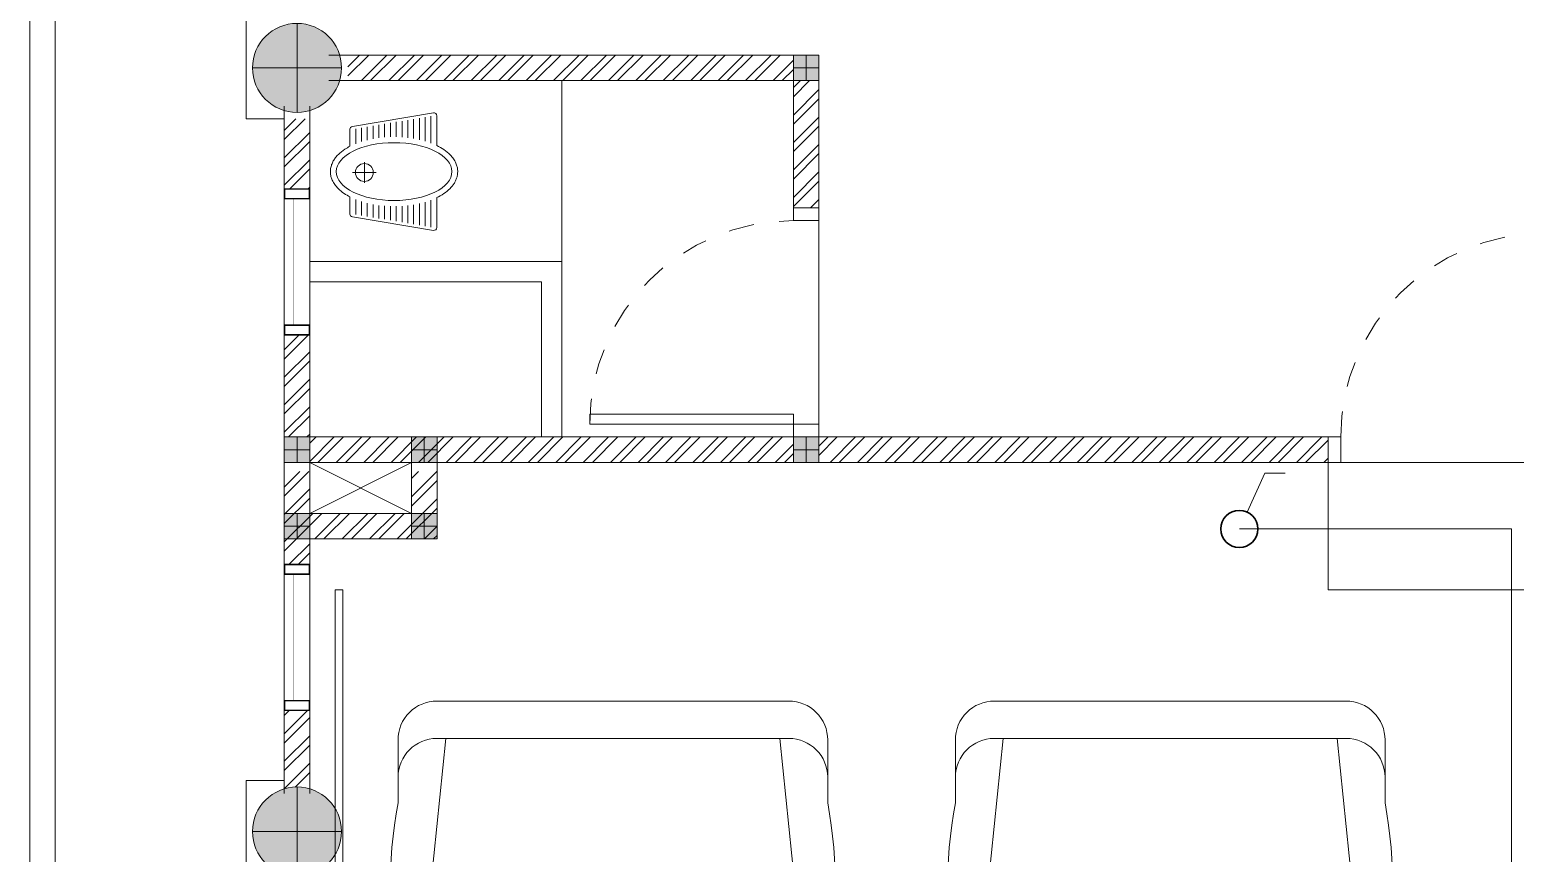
# Model space of a CAD drawing. Header units: millimetres. Extents: x -667 to -468, y -723 to -475.
# Drawn here: x -546.2 to -540.36, y -674.89 to -671.65 of the extents above; entities that cross this region are included whole.
import ezdxf

# ---------------------------------------------------------------- set-up
doc = ezdxf.new("R2010")
doc.units = ezdxf.units.MM
doc.linetypes.add('CENTER', pattern=[2, 1.25, -0.25, 0.25, -0.25])
doc.linetypes.add('HIDDEN', pattern=[0.375, 0.25, -0.125])
doc.layers.get('0').update_dxf_attribs({"lineweight": 9})
for name, color, linetype, lineweight in [('BLOCK', 231, 'Continuous', 5), ('COLUMN', 11, 'Continuous', 9), ('dinding', 36, 'Continuous', 9), ('DOOR', 6, 'Continuous', 5), ('Furniture', 172, 'Continuous', 0), ('HIDDEN', 9, 'HIDDEN', 5), ('NOTASI', 250, 'Continuous', 5), ('pintu', 6, 'Continuous', 5)]:
    doc.layers.add(name, color=color, linetype=linetype, lineweight=lineweight)
pattern_1 = [(45, (113.00251, -159.11501), (-0.053881537, 0.053881537), []), (45, (113.038434, -159.11501), (-0.053881537, 0.053881537), [])]

# ---------------------------------------------------------------- blocks, each defined once
blk = doc.blocks.new('car')
for p, q in [((841.6, 598.5), (166.6, 762.3)), ((2705.1, 801.8), (890.7, 801.8)), ((890.7, 801.8), (1197.1, 656.6)), ((1212.9, 801.8), (1197.1, 656.6)), ((1770.9, 801.8), (1734.8, 656.6)), ((1889.4, 801.8), (1821.2, 656.6)), ((2276.5, 656.6), (2705.1, 801.8)), ((2788.9, 777.1), (3997.5, 653.1)), ((2439.9, 604.9), (2783.7, 716.4)), ((140.7, -688.4), (140.7, 688.4)), ((817.4, 575.1), (390.4, 678.7)), ((1197.1, 656.6), (2276.5, 656.6)), ((3997.5, -688.4), (3997.5, 688.4)), ((327.7, 629.4), (327.7, -637.3)), ((856.2, 525.8), (856.2, -533.7)), ((2980.9, 488.4), (2921.5, 483.2)), ((958.1, -450.4), (958.1, 450.4)), ((2985.4, 434.2), (2926, 429.6)), ((2989.3, 380), (2929.9, 376)), ((2992.7, 325.8), (2933.2, 322.4)), ((2995.6, 271.6), (2936.1, 268.7)), ((2998, 217.3), (2938.5, 215)), ((2999.8, 163), (2940.3, 161.2)), ((3001.2, 108.7), (2941.6, 107.5)), ((3001.9, 54.3), (2942.4, 53.8)), ((3002.2, 0), (2942.6, 0)), ((3001.9, -54.3), (2942.4, -53.8)), ((3001.2, -108.7), (2941.6, -107.5)), ((2999.8, -163), (2940.3, -161.2)), ((2998, -217.3), (2938.5, -215)), ((2995.6, -271.6), (2936.1, -268.7)), ((2992.7, -325.8), (2933.2, -322.4)), ((2989.3, -380), (2929.9, -376)), ((2985.4, -434.2), (2926, -429.6)), ((2980.9, -488.4), (2921.5, -483.2)), ((841.6, -598.5), (166.6, -762.3)), ((817.4, -583), (390.4, -686.6)), ((2439.9, -604.9), (2783.7, -716.4)), ((890.7, -801.8), (1197.1, -656.6)), ((1197.1, -656.6), (2276.5, -656.6)), ((1212.9, -801.8), (1197.1, -656.6)), ((1770.9, -801.8), (1734.8, -656.6)), ((1889.4, -801.8), (1821.2, -656.6)), ((2276.5, -656.6), (2705.1, -801.8)), ((2788.9, -777.1), (3997.5, -653.1)), ((2705.1, -801.8), (890.7, -801.8))]:
    blk.add_line(p, q)
blk.add_lwpolyline([(3745.4, 840.8, 0.089651), (3042.8, 840.8), (1264.8, 840.8, 0.073612), (557.9, 840.8), (152.4, 840.8, 0.414214), (0, 688.4), (0, -688.4, 0.414214), (152.4, -840.8), (557.9, -840.8, 0.073612), (1264.8, -840.8), (3042.8, -840.8, 0.089651), (3745.4, -840.8), (3991.1, -840.8, 0.414214), (4143.5, -688.4), (4143.5, 688.4, 0.414214), (3991.1, 840.8)], format="xyb", close=True)
for centre, radius, start, end in [((293.1, 688.4), 152.4, 90, 180), ((3845.1, 688.4), 152.4, 0, 90), ((2799.3, 668.1), 50.8, 6.99392, 107.96356), ((-2601.3, 0), 5618.6, 352.36945, 7.63055), ((378.5, 629.4), 50.8, 76.36171, 180), ((-2646.3, 0), 5537.3, 353.00608, 6.99392), ((805.7, 450.4), 152.4, 0, 76.36171), ((2455.6, 556.6), 50.8, 107.96356, 186.22617), ((805.4, 525.8), 50.8, 0, 76.36171), ((-2646.3, 0), 5081.4, 353.77383, 6.22617), ((805.7, -450.4), 152.4, 283.63829, 0), ((805.4, -533.7), 50.8, 283.63829, 0), ((2455.6, -556.6), 50.8, 173.77383, 252.03644), ((378.5, -637.3), 50.8, 180, 283.63829), ((293.1, -688.4), 152.4, 180, 270), ((2799.3, -668.1), 50.8, 252.03644, 353.00608), ((3845.1, -688.4), 152.4, 270, 0)]:
    blk.add_arc(centre, radius, start, end)
blk = doc.blocks.new('32')
at = {"layer": 'NOTASI'}
h = blk.add_hatch(color=256, dxfattribs=at)
h.paths.add_polyline_path([(2106.8221, 191.4695), (2106.7721, 191.4695), (2106.7721, 191.4195), (2106.8221, 191.4195)])
h.paths.add_polyline_path([(2106.8721, 191.4695), (2106.8221, 191.4695), (2106.8221, 191.4195), (2106.8721, 191.4195)])
h.paths.add_polyline_path([(2106.8721, 191.4195), (2106.8221, 191.4195), (2106.8221, 191.3695), (2106.8721, 191.3695)])
h.paths.add_polyline_path([(2106.8221, 191.4195), (2106.7721, 191.4195), (2106.7721, 191.3695), (2106.8221, 191.3695)])
at = {"layer": 'BLOCK'}
for p, q in [((2106.8221, 191.4695), (2106.8221, 191.3695)), ((2106.7721, 191.4195), (2106.8721, 191.4195))]:
    blk.add_line(p, q, dxfattribs=at)
blk.add_lwpolyline([(2106.8721, 191.4695), (2106.7721, 191.4695), (2106.7721, 191.3695), (2106.8721, 191.3695)], close=True, dxfattribs=at)
blk = doc.blocks.new('*U613')
for points in [[(81823.4, 24533.4), (81823.4, 25333.4), (81783.4, 25333.4), (81783.4, 24533.4)], [(80973.4, 24433.4), (81023.4, 24433.4), (81023.4, 24533.4), (80973.4, 24533.4)], [(81823.4, 24533.4), (81873.4, 24533.4), (81873.4, 24433.4), (81823.4, 24433.4)]]:
    blk.add_lwpolyline(points, close=True)
at = {"layer": 'HIDDEN'}
blk.add_arc((81823.4, 24533.4), 800, 90, 180, dxfattribs=at)
blk = doc.blocks.new('e')
for p, q in [((208.4876, -86.9222), (208.8058, -86.8692)), ((208.7508, -86.9745), (208.7508, -86.8899)), ((208.7735, -86.9806), (208.7735, -86.8861)), ((208.7963, -86.988), (208.7963, -86.8823)), ((208.819, -86.8804), (208.819, -86.9977)), ((208.4781, -87.0005), (208.4781, -86.9334)), ((208.5008, -86.9902), (208.5008, -86.9315)), ((208.5235, -86.9822), (208.5235, -86.9277)), ((208.5463, -86.9758), (208.5463, -86.9239)), ((208.569, -86.971), (208.569, -86.9202)), ((208.5917, -86.9674), (208.5917, -86.9164)), ((208.6144, -86.9651), (208.6144, -86.9126)), ((208.6372, -86.9639), (208.6372, -86.9088)), ((208.6599, -86.9637), (208.6599, -86.905)), ((208.6826, -86.9647), (208.6826, -86.9012)), ((208.7054, -86.9668), (208.7054, -86.8974)), ((208.7281, -86.97), (208.7281, -86.8936)), ((208.4781, -87.1995), (208.4781, -87.2666)), ((208.5008, -87.2098), (208.5008, -87.2685)), ((208.5235, -87.2178), (208.5235, -87.2723)), ((208.5463, -87.2242), (208.5463, -87.2761)), ((208.569, -87.229), (208.569, -87.2798)), ((208.5917, -87.2326), (208.5917, -87.2836)), ((208.6144, -87.2349), (208.6144, -87.2874)), ((208.6372, -87.2361), (208.6372, -87.2912)), ((208.6599, -87.2363), (208.6599, -87.295)), ((208.6826, -87.2353), (208.6826, -87.2988)), ((208.7054, -87.2332), (208.7054, -87.3026)), ((208.7281, -87.23), (208.7281, -87.3064)), ((208.7508, -87.2255), (208.7508, -87.3101)), ((208.7735, -87.2194), (208.7735, -87.3139)), ((208.7963, -87.212), (208.7963, -87.3177)), ((208.819, -87.3196), (208.819, -87.2023)), ((208.4876, -87.2778), (208.8058, -87.3308))]:
    blk.add_line(p, q)
for centre, start, end in [((208.8076, -86.8804), 0, 99.46232), ((208.4894, -86.9334), 99.46232, 180), ((208.4894, -87.2666), 180, 260.53768), ((208.8076, -87.3196), 260.53768, 0)]:
    blk.add_arc(centre, 0.0114, start, end)
at = {"extrusion": (0, 0, -1)}
blk.add_ellipse((208.6514, -87.1), major_axis=(-0.2273, 0), ratio=0.5, start_param=3.141593, end_param=9.424778, dxfattribs=at)
for points, knots in [([(208.4781, -87.1995), (208.4701, -87.1954), (208.4626, -87.1909), (208.4467, -87.1801), (208.4387, -87.1736), (208.4267, -87.1616), (208.4223, -87.1563), (208.4145, -87.1453), (208.4112, -87.1395), (208.4065, -87.1287), (208.4048, -87.1238), (208.4024, -87.1136), (208.4016, -87.1085), (208.4012, -87.0981), (208.4015, -87.0929), (208.4031, -87.0826), (208.4044, -87.0776), (208.4079, -87.0677), (208.4101, -87.0629), (208.4153, -87.0536), (208.4183, -87.0492), (208.4249, -87.0406), (208.4286, -87.0364), (208.4402, -87.025), (208.4489, -87.0182), (208.4647, -87.0079), (208.4712, -87.0041), (208.4781, -87.0005)], [8.653065, 8.653065, 8.653065, 8.653065, 8.790224, 8.790224, 8.964083, 8.964083, 9.08625, 9.08625, 9.208417, 9.208417, 9.306285, 9.306285, 9.404152, 9.404152, 9.50202, 9.50202, 9.599888, 9.599888, 9.697756, 9.697756, 9.795624, 9.795624, 9.893492, 9.893492, 10.078458, 10.078458, 10.19649, 10.19649, 10.19649, 10.19649]), ([(208.819, -86.9977), (208.8289, -87.0025), (208.8381, -87.0077), (208.8561, -87.0198), (208.8646, -87.0268), (208.8767, -87.0393), (208.8811, -87.0445), (208.8886, -87.0553), (208.8918, -87.061), (208.8964, -87.0717), (208.8981, -87.0767), (208.9004, -87.0868), (208.9011, -87.092), (208.9013, -87.0981), (208.9014, -87.0991), (208.9014, -87.1), (208.9014, -87.1045), (208.901, -87.1089), (208.8995, -87.1177), (208.8984, -87.1221), (208.8955, -87.1306), (208.8937, -87.1348), (208.8895, -87.1428), (208.8872, -87.1468), (208.8818, -87.1544), (208.8789, -87.158), (208.8692, -87.1689), (208.8616, -87.1757), (208.8447, -87.1882), (208.8353, -87.1939), (208.8232, -87.2002), (208.8211, -87.2013), (208.819, -87.2023)], [5.479622, 5.479622, 5.479622, 5.479622, 5.644933, 5.644933, 5.829898, 5.829898, 5.949882, 5.949882, 6.069866, 6.069866, 6.167624, 6.167624, 6.265382, 6.265382, 6.283185, 6.283185, 6.283185, 6.367331, 6.367331, 6.451477, 6.451477, 6.535622, 6.535622, 6.619768, 6.619768, 6.703914, 6.703914, 6.877773, 6.877773, 7.051632, 7.051632, 7.086748, 7.086748, 7.086748, 7.086748])]:
    blk.add_open_spline(points, degree=3, knots=knots)
at = {"layer": 'Furniture'}
for points in [[(208.5346, -87.144), (208.5346, -87.0627)], [(208.4881, -87.1033), (208.5811, -87.1033)]]:
    blk.add_lwpolyline(points, dxfattribs=at)
blk.add_circle((208.5346, -87.1033), 0.0352, dxfattribs=at)
blk = doc.blocks.new('*U583')
for points in [[(81023.4, 24533.4), (81023.4, 25333.4), (81063.4, 25333.4), (81063.4, 24533.4)], [(81023.4, 24533.4), (80973.4, 24533.4), (80973.4, 24433.4), (81023.4, 24433.4)], [(81873.4, 24433.4), (81823.4, 24433.4), (81823.4, 24533.4), (81873.4, 24533.4)]]:
    blk.add_lwpolyline(points, close=True)
at = {"layer": 'HIDDEN'}
blk.add_arc((81023.4, 24533.4), 800, 0, 90, dxfattribs=at)
blk = doc.blocks.new('kolommm bulat')
at = {"layer": 'NOTASI'}
h = blk.add_hatch(color=256, dxfattribs=at)
h.paths.add_polyline_path([(-808.9141, -494.9305), (-808.9141, -495.1055), (-808.7391, -495.1055, 0.414214)])
h.paths.add_polyline_path([(-808.9141, -494.9305, 0.414214), (-809.0891, -495.1055), (-808.9141, -495.1055)])
h.paths.add_polyline_path([(-808.9141, -495.1055), (-809.0891, -495.1055, 0.414214), (-808.9141, -495.2805)])
h.paths.add_polyline_path([(-808.7391, -495.1055), (-808.9141, -495.1055), (-808.9141, -495.2805, 0.414214)])
for p, q in [((-808.9141, -494.9305), (-808.9141, -495.2805)), ((-809.0891, -495.1055), (-808.7391, -495.1055))]:
    blk.add_line(p, q)
blk.add_circle((-808.9141, -495.1055), 0.175)
blk = doc.blocks.new('VFE')
for points in [[(-641.3645, -508.7381), (-641.3245, -508.7381), (-641.3245, -508.6381), (-641.3645, -508.6381)], [(-640.7895, -508.7381), (-641.3645, -508.7381), (-641.3645, -508.6381), (-640.7895, -508.6381)], [(-641.3265, -508.6401), (-641.3625, -508.6401), (-641.3625, -508.7361), (-641.3265, -508.7361)], [(-640.8295, -508.7381), (-640.7895, -508.7381), (-640.7895, -508.6381), (-640.8295, -508.6381)], [(-640.7915, -508.6401), (-640.8275, -508.6401), (-640.8275, -508.7361), (-640.7915, -508.7361)]]:
    blk.add_lwpolyline(points, close=True)
at = {"linetype": 'CENTER', "ltscale": 0.1, "const_width": 0.002}
blk.add_lwpolyline([(-641.3245, -508.7031), (-640.8295, -508.7031)], dxfattribs=at)
blk = doc.blocks.new('saklar tunggal')
at = {"color": 242, "true_color": 0xbb071f}
for p, q in [((0.0501, 0.1102), (0.1655, 0.3642)), ((0.1655, 0.3642), (0.3002, 0.3642))]:
    blk.add_line(p, q, dxfattribs=at)
at = {"color": 242, "lineweight": 35, "true_color": 0xbb071f}
blk.add_circle((0, 0), 0.121, dxfattribs=at)

msp = doc.modelspace()

# ---------------------------------------------------------------- hatches: boundary and pattern name
at = {"layer": 'NOTASI'}
h = msp.add_hatch(dxfattribs=at)
h.set_pattern_fill('ANSI32', color=256, scale=0.008, style=0)
h.set_pattern_definition(pattern_1)
h.paths.add_polyline_path([(-543.0958, -671.8531), (-543.1958, -671.8531), (-543.1958, -672.3531), (-543.0958, -672.3531)])
h.paths.add_polyline_path([(-543.1958, -671.7531), (-544.9458, -671.7531), (-544.9458, -671.8531), (-543.1958, -671.8531)])
h.paths.add_polyline_path([(-545.0958, -672.0031), (-545.1958, -672.0031), (-545.1958, -672.2781), (-545.0958, -672.2781)])
h.paths.add_polyline_path([(-545.0958, -672.8531), (-545.1958, -672.8531), (-545.1958, -673.2531), (-545.0958, -673.2531)])
h.paths.add_polyline_path([(-543.1958, -673.2531), (-545.0958, -673.2531), (-545.0958, -673.3531), (-543.1958, -673.3531)])
h = msp.add_hatch(dxfattribs=at)
h.set_pattern_fill('ANSI32', color=256, scale=0.008, style=0)
h.set_pattern_definition(pattern_1)
h.paths.add_polyline_path([(-540.0958, -673.3888), (-540.1958, -673.3888), (-540.1958, -674.6531), (-540.0958, -674.6531)])
h.paths.add_polyline_path([(-540.0958, -671.9531), (-540.1958, -671.9531), (-540.1958, -673.2531), (-540.0958, -673.2531)])
h.paths.add_polyline_path([(-541.0958, -673.2531), (-543.0958, -673.2531), (-543.0958, -673.3531), (-541.0958, -673.3531)])
h = msp.add_hatch(dxfattribs=at)
h.set_pattern_fill('ANSI32', color=256, scale=0.008, style=0)
h.set_pattern_definition(pattern_1)
h.paths.add_polyline_path([(-545.0958, -673.3888), (-545.1958, -673.3888), (-545.1958, -673.7531), (-545.0958, -673.7531)])
h.paths.add_polyline_path([(-544.5958, -673.3888), (-544.6958, -673.3888), (-544.6958, -673.5531), (-545.0958, -673.5531), (-545.0958, -673.6531), (-544.5958, -673.6531)])
h.paths.add_polyline_path([(-545.0958, -674.3281), (-545.1958, -674.3281), (-545.1958, -674.6354, -0.145898), (-545.0958, -674.6354)])

# ---------------------------------------------------------------- linework, layer by layer
at = {"color": 1, "linetype": 'ByBlock', "true_color": 0xff1a1a}
for p, q in [((-541.4442, -673.6144), (-540.3748, -673.6144)), ((-540.3748, -673.6144), (-540.3748, -684.1973))]:
    msp.add_line(p, q, dxfattribs=at)
for points in [[(-545.1958, -672.0031), (-545.3458, -672.0031), (-545.3458, -671.6031), (-545.1958, -671.6031)], [(-545.1958, -675.0031), (-545.3458, -675.0031), (-545.3458, -674.6031), (-545.1958, -674.6031)]]:
    msp.add_lwpolyline(points)
at = {"layer": 'dinding'}
for p, q in [((-546.1958, -684.8531), (-546.1958, -664.7531)), ((-546.0958, -684.7531), (-546.0958, -664.8531)), ((-545.0208, -671.7531), (-543.0958, -671.7531)), ((-543.0958, -671.7531), (-543.0958, -673.3531)), ((-545.0208, -671.8531), (-543.1958, -671.8531)), ((-543.1958, -671.8531), (-543.1958, -672.4031)), ((-545.1958, -671.9531), (-545.1958, -674.6531)), ((-545.0958, -671.9531), (-545.0958, -674.6531)), ((-543.1958, -673.1631), (-543.1958, -673.2531)), ((-543.1958, -673.2531), (-545.0958, -673.2531)), ((-543.0958, -673.2531), (-541.0958, -673.2531)), ((-543.0958, -673.3531), (-545.0958, -673.3531)), ((-544.6958, -673.3531), (-544.6958, -673.5531)), ((-544.5958, -673.3531), (-544.5958, -673.6531)), ((-543.0958, -673.3531), (-541.0958, -673.3531)), ((-541.0958, -673.3531), (-541.0958, -673.8531)), ((-541.0458, -673.3531), (-540.1958, -673.3531)), ((-544.6958, -673.5531), (-545.0958, -673.5531)), ((-544.5958, -673.6531), (-545.0958, -673.6531)), ((-544.9958, -678.1894), (-544.9958, -673.8531)), ((-544.9958, -673.8531), (-544.9658, -673.8531)), ((-544.9658, -678.1894), (-544.9658, -673.8531)), ((-541.0958, -673.8531), (-540.1958, -673.8531))]:
    msp.add_line(p, q, dxfattribs=at)
at = {"layer": 'Furniture', "ltscale": 0.6}
for p, q in [((-544.1058, -672.5631), (-544.1058, -671.8531)), ((-545.0958, -672.5631), (-544.1058, -672.5631)), ((-544.1058, -672.5631), (-544.1058, -673.2531)), ((-545.0958, -672.6431), (-544.1858, -672.6431)), ((-544.1858, -672.6431), (-544.1858, -673.2531))]:
    msp.add_line(p, q, dxfattribs=at)
at = {"layer": 'NOTASI'}
for p, q in [((-545.0958, -673.3531), (-544.6958, -673.5531)), ((-545.0958, -673.5531), (-544.6958, -673.3531))]:
    msp.add_line(p, q, dxfattribs=at)

# ---------------------------------------------------------------- block references
at = {"xscale": 0.6011865158496799, "yscale": 0.6011865158496799, "zscale": 0.6011865158496799}
msp.add_blockref('saklar tunggal', (-541.4442, -673.6144), dxfattribs=at)
at = {"layer": 'COLUMN'}
for p in [(263.7683, -176.6976), (263.7683, -179.6976)]:
    msp.add_blockref('kolommm bulat', p, dxfattribs=at)
at = {"layer": 'COLUMN', "rotation": 270}
for p in [(-734.5653, 1435.019), (-736.5653, 1433.519), (-736.0653, 1433.519), (-734.5653, 1433.519), (-736.5653, 1433.219), (-736.0653, 1433.219)]:
    msp.add_blockref('32', p, dxfattribs=at)
at = {"layer": 'DOOR', "xscale": -0.0009999999999763531, "yscale": 0.0009999999999763531, "zscale": 0.0009999999999763531, "rotation": 89.99999999986969}
msp.add_blockref('*U613', (-518.6624, -591.3797), dxfattribs=at)
at = {"layer": 'DOOR', "xscale": -0.0009999999999763531, "yscale": 0.0009999999999763531, "zscale": 0.0009999999999763531}
msp.add_blockref('*U583', (-459.2224, -697.7865), dxfattribs=at)
at = {"layer": 'Furniture'}
msp.add_blockref('e', (-753.4159, -585.1106), dxfattribs=at)
at = {"layer": 'Furniture', "lineweight": 20, "xscale": 0.00100372439036608, "yscale": 0.00100372439036608, "zscale": 0.00100372439036608, "rotation": 90}
for p in [(-543.9051, -678.4494), (-541.7158, -678.4494)]:
    msp.add_blockref('car', p, dxfattribs=at)
at = {"layer": 'pintu', "xscale": -1, "rotation": 270}
msp.add_blockref('VFE', (-36.4577, -31.4886), dxfattribs=at)
at = {"layer": 'pintu', "rotation": 270}
msp.add_blockref('VFE', (-36.4577, -1315.1176), dxfattribs=at)

doc.saveas('drawing.dxf')
